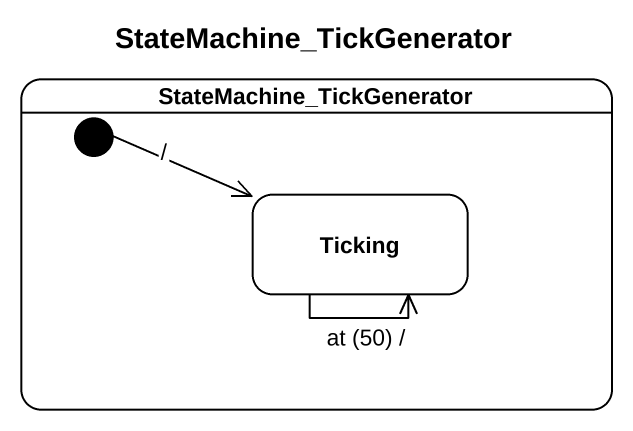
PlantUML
@startuml
title StateMachine_TickGenerator
hide empty description
state StateMachine_TickGenerator {
  state Ticking #FFFFFF
  [*] -right-> Ticking : /
}
Ticking --> Ticking : at (50) /
@enduml
